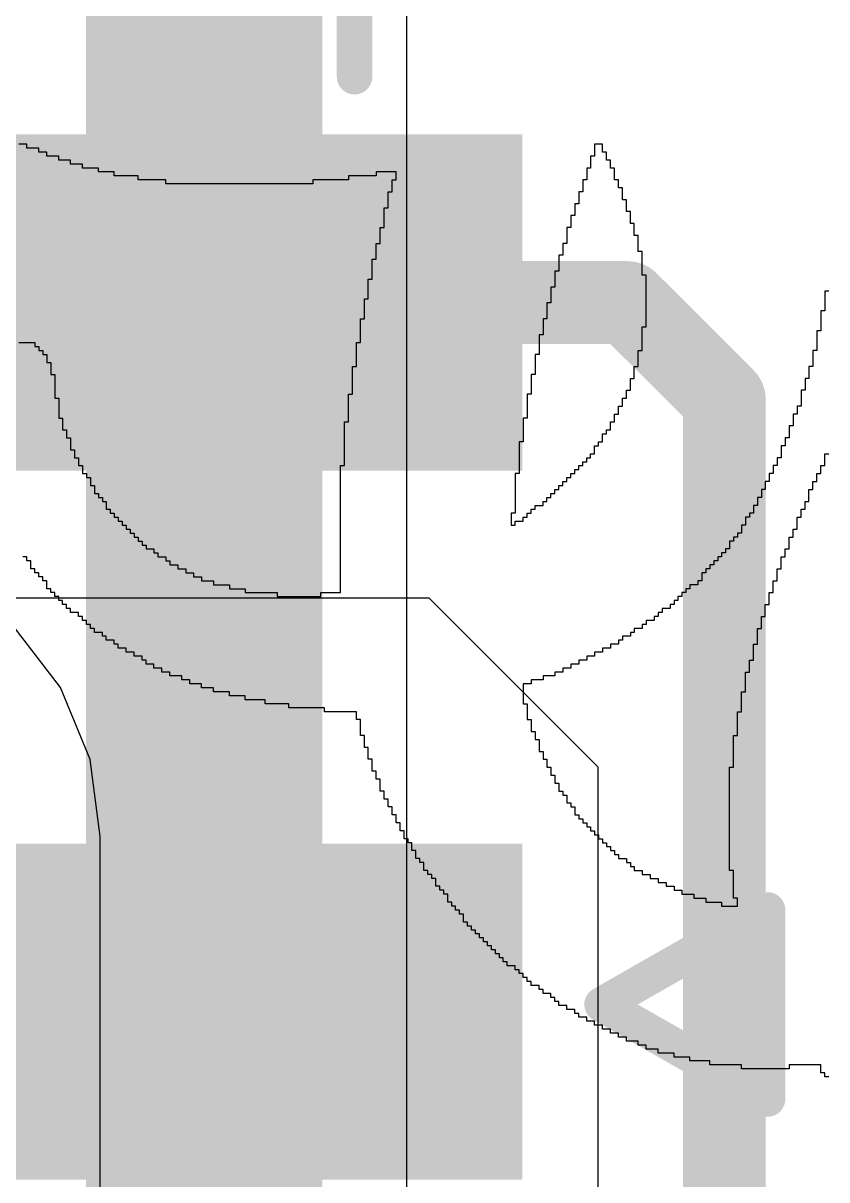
# Model space of a CAD drawing. Header units: inches. Extents: x 0 to 106, y 0 to 106.
# Drawn here: x 92.534 to 95.934, y 40.288 to 45.182 of the extents above; entities that cross this region are included whole.
import ezdxf

# ---------------------------------------------------------------- set-up
doc = ezdxf.new("R2010")
doc.units = ezdxf.units.IN
for name, color, linetype in [('Board Shape', 56, 'Continuous'), ('Bottom Layer', 5, 'Continuous'), ('Bottom Overlay', 54, 'Continuous'), ('Layer 2', 76, 'Continuous'), ('Mechanical 13', 56, 'Continuous'), ('Top Layer', 1, 'Continuous'), ('Top Overlay', 2, 'Continuous'), ('Top Paste', 8, 'Continuous'), ('Top Solder', 216, 'Continuous')]:
    doc.layers.add(name, color=color, linetype=linetype)

# ---------------------------------------------------------------- blocks, each defined once
blk = doc.blocks.new('MOLEX_430450418_258')
at = {"layer": 'Top Layer'}
for points in [[(-2.1349, -3.4299), (-0.8649, -3.4299), (-0.8649, -5.9699), (-2.1349, -5.9699)], [(0.8651, -3.4299), (2.1351, -3.4299), (2.1351, -5.9699), (0.8651, -5.9699)]]:
    blk.add_hatch(color=1, dxfattribs=at).paths.add_polyline_path(points)
at = {"layer": 'Top Paste'}
for points in [[(-2.1349, -3.4299), (-0.8649, -3.4299), (-0.8649, -5.9699), (-2.1349, -5.9699)], [(0.8651, -3.4299), (2.1351, -3.4299), (2.1351, -5.9699), (0.8651, -5.9699)]]:
    blk.add_hatch(color=8, dxfattribs=at).paths.add_polyline_path(points)
at = {"layer": 'Top Solder'}
for points in [[(-2.2111, -3.3537), (-0.7887, -3.3537), (-0.7887, -6.0461), (-2.2111, -6.0461)], [(0.7889, -3.3537), (2.2113, -3.3537), (2.2113, -6.0461), (0.7889, -6.0461)]]:
    blk.add_hatch(color=216, dxfattribs=at).paths.add_polyline_path(points)
at = {"layer": 'Mechanical 13'}
for points in [[(1.47, -3.017, 0.127, 0.127, 0), (1.07, -2.317, 0.127, 0.127, 0)], [(1.87, -2.317, 0.127, 0.127, 0), (1.07, -2.317, 0.127, 0.127, 0)], [(1.47, -3.017, 0.127, 0.127, 0), (1.87, -2.317, 0.127, 0.127, 0)]]:
    blk.add_lwpolyline(points, format="xyseb", dxfattribs=at)
for points in [[(1.0383, -2.317, 0.0635, 0.0635, 1), (1.1018, -2.317, 0.0635, 0.0635, 1)], [(1.0383, -2.317, 0.0635, 0.0635, 1), (1.1018, -2.317, 0.0635, 0.0635, 1)], [(1.8383, -2.317, 0.0635, 0.0635, 1), (1.9018, -2.317, 0.0635, 0.0635, 1)], [(1.8383, -2.317, 0.0635, 0.0635, 1), (1.9018, -2.317, 0.0635, 0.0635, 1)], [(1.4382, -3.017, 0.0635, 0.0635, 1), (1.5017, -3.017, 0.0635, 0.0635, 1)], [(1.4382, -3.017, 0.0635, 0.0635, 1), (1.5017, -3.017, 0.0635, 0.0635, 1)]]:
    blk.add_lwpolyline(points, format="xyseb", close=True, dxfattribs=at)
at = {"layer": 'Top Overlay'}
for points in [[(1.47, -3.017, 0.15, 0.15, 0), (1.07, -2.317, 0.15, 0.15, 0)], [(1.87, -2.317, 0.15, 0.15, 0), (1.07, -2.317, 0.15, 0.15, 0)], [(1.47, -3.017, 0.15, 0.15, 0), (1.87, -2.317, 0.15, 0.15, 0)], [(-2.4549, -4.064, 0.15, 0.15, 0), (-5.207, -4.064, 0.15, 0.15, 0)]]:
    blk.add_lwpolyline(points, format="xyseb", dxfattribs=at)
for points in [[(1.0325, -2.317, 0.075, 0.075, 1), (1.1075, -2.317, 0.075, 0.075, 1)], [(1.0325, -2.317, 0.075, 0.075, 1), (1.1075, -2.317, 0.075, 0.075, 1)], [(1.8325, -2.317, 0.075, 0.075, 1), (1.9075, -2.317, 0.075, 0.075, 1)], [(1.8325, -2.317, 0.075, 0.075, 1), (1.9075, -2.317, 0.075, 0.075, 1)], [(1.4325, -3.017, 0.075, 0.075, 1), (1.5075, -3.017, 0.075, 0.075, 1)], [(1.4325, -3.017, 0.075, 0.075, 1), (1.5075, -3.017, 0.075, 0.075, 1)], [(-2.4924, -4.064, 0.075, 0.075, 1), (-2.4174, -4.064, 0.075, 0.075, 1)]]:
    blk.add_lwpolyline(points, format="xyseb", close=True, dxfattribs=at)

msp = doc.modelspace()

# ---------------------------------------------------------------- linework, layer by layer
at = {"layer": 'Board Shape'}
msp.add_lwpolyline([(68.1255, 103.7959, 0.2, 0.2, -0.680616), (76.6144, 5.5515, 0.2, 0.2, 0)], format="xyseb", dxfattribs=at)
at = {"layer": 'Bottom Layer'}
for p, q in [((92.6919, 42.3709), (92.4916, 42.632)), ((92.8179, 42.0668), (92.6919, 42.3709)), ((92.8608, 41.7405), (92.8179, 42.0668)), ((92.8608, 29.9261), (92.8608, 41.7405))]:
    msp.add_line(p, q, dxfattribs=at)
at = {"layer": 'Bottom Overlay'}
for p, q in [((92.5504, 44.6698), (92.5168, 44.6698)), ((92.5504, 44.653), (92.5504, 44.6698)), ((92.6007, 44.653), (92.5504, 44.653)), ((92.6007, 44.6362), (92.6007, 44.653)), ((92.6343, 44.6362), (92.6007, 44.6362)), ((92.6343, 44.6194), (92.6343, 44.6362)), ((94.9851, 44.6698), (94.9515, 44.6698)), ((94.9515, 44.6698), (94.9515, 44.6194)), ((94.9851, 44.6362), (94.9851, 44.6698)), ((95.0019, 44.6362), (94.9851, 44.6362)), ((95.0019, 44.6026), (95.0019, 44.6362)), ((92.6847, 44.6194), (92.6343, 44.6194)), ((92.6847, 44.6026), (92.6847, 44.6194)), ((92.7351, 44.6026), (92.6847, 44.6026)), ((92.7351, 44.5858), (92.7351, 44.6026)), ((92.7854, 44.5858), (92.7351, 44.5858)), ((92.7854, 44.569), (92.7854, 44.5858)), ((94.9515, 44.6194), (94.9347, 44.6194)), ((94.9347, 44.6194), (94.9347, 44.569)), ((95.0187, 44.6026), (95.0019, 44.6026)), ((95.0187, 44.569), (95.0187, 44.6026)), ((92.8526, 44.569), (92.7854, 44.569)), ((92.8526, 44.5522), (92.8526, 44.569)), ((92.9198, 44.5522), (92.8526, 44.5522)), ((92.9198, 44.5354), (92.9198, 44.5522)), ((93.0205, 44.5354), (92.9198, 44.5354)), ((93.0205, 44.5187), (93.0205, 44.5354)), ((94.028, 44.5354), (93.9104, 44.5354)), ((93.9104, 44.5354), (93.9104, 44.5187)), ((94.1119, 44.5522), (94.028, 44.5522)), ((94.028, 44.5522), (94.028, 44.5354)), ((94.1119, 44.5187), (94.1119, 44.5522)), ((94.9347, 44.569), (94.9179, 44.569)), ((94.9179, 44.569), (94.9179, 44.5187)), ((95.0354, 44.569), (95.0187, 44.569)), ((95.0354, 44.5187), (95.0354, 44.569)), ((93.1381, 44.5187), (93.0205, 44.5187)), ((93.1381, 44.5019), (93.1381, 44.5187)), ((93.7593, 44.5019), (93.1381, 44.5019)), ((93.9104, 44.5187), (93.7593, 44.5187)), ((93.7593, 44.5187), (93.7593, 44.5019)), ((94.0951, 44.4683), (94.0951, 44.5187)), ((94.0951, 44.5187), (94.1119, 44.5187)), ((94.9179, 44.5187), (94.9011, 44.5187)), ((94.9011, 44.5187), (94.9011, 44.4683)), ((95.0522, 44.5187), (95.0354, 44.5187)), ((95.0522, 44.4851), (95.0522, 44.5187)), ((94.0784, 44.4011), (94.0784, 44.4683)), ((94.0784, 44.4683), (94.0951, 44.4683)), ((94.9011, 44.4683), (94.8843, 44.4683)), ((94.8843, 44.4683), (94.8843, 44.4179)), ((95.069, 44.4851), (95.0522, 44.4851)), ((95.069, 44.4347), (95.069, 44.4851)), ((94.0616, 44.3172), (94.0616, 44.4011)), ((94.0616, 44.4011), (94.0784, 44.4011)), ((94.8843, 44.4179), (94.8675, 44.4179)), ((94.8675, 44.4179), (94.8675, 44.3675)), ((95.0858, 44.4347), (95.069, 44.4347)), ((95.0858, 44.3843), (95.0858, 44.4347)), ((94.8675, 44.3675), (94.8507, 44.3675)), ((94.8507, 44.3675), (94.8507, 44.3172)), ((95.1026, 44.3843), (95.0858, 44.3843)), ((95.1026, 44.334), (95.1026, 44.3843)), ((94.0448, 44.25), (94.0448, 44.3172)), ((94.0448, 44.3172), (94.0616, 44.3172)), ((94.8507, 44.3172), (94.834, 44.3172)), ((94.834, 44.3172), (94.834, 44.25)), ((95.1194, 44.334), (95.1026, 44.334)), ((95.1194, 44.2836), (95.1194, 44.334)), ((94.028, 44.1828), (94.028, 44.25)), ((94.028, 44.25), (94.0448, 44.25)), ((94.834, 44.25), (94.8172, 44.25)), ((94.8172, 44.25), (94.8172, 44.1996)), ((95.1362, 44.2836), (95.1194, 44.2836)), ((95.1362, 44.2164), (95.1362, 44.2836)), ((94.8172, 44.1996), (94.8004, 44.1996)), ((94.8004, 44.1996), (94.8004, 44.1325)), ((95.153, 44.2164), (95.1362, 44.2164)), ((95.153, 44.1157), (95.153, 44.2164)), ((94.0112, 44.0989), (94.0112, 44.1828)), ((94.0112, 44.1828), (94.028, 44.1828)), ((93.9944, 44.0149), (93.9944, 44.0989)), ((93.9944, 44.0989), (94.0112, 44.0989)), ((94.8004, 44.1325), (94.7836, 44.1325)), ((94.7836, 44.1325), (94.7836, 44.0653)), ((95.1698, 44.1157), (95.153, 44.1157)), ((95.1698, 43.8974), (95.1698, 44.1157)), ((94.7836, 44.0653), (94.7668, 44.0653)), ((94.7668, 44.0653), (94.7668, 43.9981)), ((95.9422, 44.0485), (95.9254, 44.0485)), ((95.9254, 44.0485), (95.9254, 43.9646)), ((93.9776, 43.931), (93.9776, 44.0149)), ((93.9776, 44.0149), (93.9944, 44.0149)), ((94.7668, 43.9981), (94.75, 43.9981)), ((94.75, 43.9981), (94.75, 43.931)), ((95.9254, 43.9646), (95.9086, 43.9646)), ((95.9086, 43.9646), (95.9086, 43.8806)), ((93.9608, 43.8302), (93.9608, 43.931)), ((93.9608, 43.931), (93.9776, 43.931)), ((94.75, 43.931), (94.7332, 43.931)), ((94.7332, 43.931), (94.7332, 43.8638)), ((94.7332, 43.8638), (94.7164, 43.8638)), ((94.7164, 43.8638), (94.7164, 43.7966)), ((95.153, 43.7966), (95.153, 43.8974)), ((95.153, 43.8974), (95.1698, 43.8974)), ((95.9086, 43.8806), (95.8918, 43.8806)), ((95.8918, 43.8806), (95.8918, 43.7966)), ((92.5168, 43.8302), (92.584, 43.8302)), ((92.584, 43.8302), (92.584, 43.8134)), ((92.584, 43.8134), (92.6007, 43.8134)), ((92.6007, 43.8134), (92.6007, 43.7966)), ((93.944, 43.7295), (93.944, 43.8302)), ((93.944, 43.8302), (93.9608, 43.8302)), ((92.6007, 43.7966), (92.6175, 43.7966)), ((92.6175, 43.7966), (92.6175, 43.7799)), ((92.6175, 43.7799), (92.6343, 43.7799)), ((92.6343, 43.7799), (92.6343, 43.7463)), ((94.7164, 43.7799), (94.6996, 43.7799)), ((94.6996, 43.7799), (94.6996, 43.6959)), ((94.7164, 43.7966), (94.7164, 43.7799)), ((95.1362, 43.7295), (95.1362, 43.7966)), ((95.1362, 43.7966), (95.153, 43.7966)), ((95.8918, 43.7966), (95.875, 43.7966)), ((95.875, 43.7966), (95.875, 43.7295)), ((92.6343, 43.7463), (92.6511, 43.7463)), ((92.6511, 43.7463), (92.6511, 43.6959)), ((93.9272, 43.6119), (93.9272, 43.7295)), ((93.9272, 43.7295), (93.944, 43.7295)), ((95.1194, 43.6791), (95.1194, 43.7295)), ((95.1194, 43.7295), (95.1362, 43.7295)), ((95.875, 43.7295), (95.8582, 43.7295)), ((95.8582, 43.7295), (95.8582, 43.6791)), ((92.6511, 43.6959), (92.6679, 43.6959)), ((92.6679, 43.6959), (92.6679, 43.5952)), ((94.6996, 43.6959), (94.6828, 43.6959)), ((94.6828, 43.6959), (94.6828, 43.6119)), ((95.1026, 43.6287), (95.1026, 43.6791)), ((95.1026, 43.6791), (95.1194, 43.6791)), ((95.8582, 43.6791), (95.8414, 43.6791)), ((95.8414, 43.6791), (95.8414, 43.6287)), ((93.9104, 43.4944), (93.9104, 43.6119)), ((93.9104, 43.6119), (93.9272, 43.6119)), ((94.6828, 43.6119), (94.666, 43.6119)), ((94.666, 43.6119), (94.666, 43.5112)), ((95.0858, 43.5952), (95.0858, 43.6287)), ((95.0858, 43.6287), (95.1026, 43.6287)), ((95.8414, 43.6287), (95.8246, 43.6287)), ((95.8246, 43.6287), (95.8246, 43.5616)), ((92.6679, 43.5952), (92.6847, 43.5952)), ((92.6847, 43.5952), (92.6847, 43.5112)), ((95.0522, 43.528), (95.0522, 43.5616)), ((95.0522, 43.5616), (95.069, 43.5616)), ((95.069, 43.5616), (95.069, 43.5952)), ((95.069, 43.5952), (95.0858, 43.5952)), ((95.8246, 43.5616), (95.8078, 43.5616)), ((95.8078, 43.5616), (95.8078, 43.528)), ((92.6847, 43.5112), (92.7015, 43.5112)), ((92.7015, 43.5112), (92.7015, 43.4608)), ((94.666, 43.5112), (94.6493, 43.5112)), ((94.6493, 43.5112), (94.6493, 43.4104)), ((95.0354, 43.4944), (95.0354, 43.528)), ((95.0354, 43.528), (95.0522, 43.528)), ((95.8078, 43.528), (95.791, 43.528)), ((95.791, 43.528), (95.791, 43.4776)), ((92.7015, 43.4608), (92.7183, 43.4608)), ((92.7183, 43.4608), (92.7183, 43.4272)), ((93.8937, 43.3097), (93.8937, 43.4944)), ((93.8937, 43.4944), (93.9104, 43.4944)), ((95.0019, 43.444), (95.0019, 43.4608)), ((95.0019, 43.4608), (95.0187, 43.4608)), ((95.0187, 43.4608), (95.0187, 43.4944)), ((95.0187, 43.4944), (95.0354, 43.4944)), ((95.791, 43.4776), (95.7743, 43.4776)), ((95.7743, 43.4776), (95.7743, 43.4272)), ((92.7183, 43.4272), (92.7351, 43.4272)), ((92.7351, 43.4272), (92.7351, 43.3769)), ((94.6493, 43.4104), (94.6325, 43.4104)), ((94.6325, 43.4104), (94.6325, 43.2761)), ((94.9683, 43.3937), (94.9683, 43.4104)), ((94.9683, 43.4104), (94.9851, 43.4104)), ((94.9851, 43.4104), (94.9851, 43.444)), ((94.9851, 43.444), (95.0019, 43.444)), ((95.7743, 43.4272), (95.7575, 43.4272)), ((95.7575, 43.4272), (95.7575, 43.3937)), ((92.7351, 43.3769), (92.7519, 43.3769)), ((92.7519, 43.3769), (92.7519, 43.3433)), ((94.9347, 43.3433), (94.9347, 43.3601)), ((94.9347, 43.3601), (94.9515, 43.3601)), ((94.9515, 43.3601), (94.9515, 43.3937)), ((94.9515, 43.3937), (94.9683, 43.3937)), ((95.7575, 43.3937), (95.7407, 43.3937)), ((95.7407, 43.3937), (95.7407, 43.3433)), ((95.9254, 43.3097), (95.9254, 43.3601)), ((95.9254, 43.3601), (95.9422, 43.3601)), ((92.7519, 43.3433), (92.7687, 43.3433)), ((92.7687, 43.3433), (92.7687, 43.3097)), ((94.9011, 43.3097), (94.9011, 43.3265)), ((94.9011, 43.3265), (94.9179, 43.3265)), ((94.9179, 43.3265), (94.9179, 43.3433)), ((94.9179, 43.3433), (94.9347, 43.3433)), ((95.7407, 43.3433), (95.7239, 43.3433)), ((95.7239, 43.3433), (95.7239, 43.3097)), ((92.7687, 43.3097), (92.7854, 43.3097)), ((92.7854, 43.3097), (92.7854, 43.2761)), ((92.7854, 43.2761), (92.8022, 43.2761)), ((92.8022, 43.2761), (92.8022, 43.2593)), ((93.8769, 42.7724), (93.8769, 43.3097)), ((93.8769, 43.3097), (93.8937, 43.3097)), ((94.6325, 43.2761), (94.6157, 43.2761)), ((94.6157, 43.2761), (94.6157, 43.1082)), ((94.8507, 43.2593), (94.8507, 43.2761)), ((94.8507, 43.2761), (94.8675, 43.2761)), ((94.8675, 43.2761), (94.8675, 43.2929)), ((94.8675, 43.2929), (94.8843, 43.2929)), ((94.8843, 43.2929), (94.8843, 43.3097)), ((94.8843, 43.3097), (94.9011, 43.3097)), ((95.7071, 43.2761), (95.6903, 43.2761)), ((95.6903, 43.2761), (95.6903, 43.2425)), ((95.7239, 43.3097), (95.7071, 43.3097)), ((95.7071, 43.3097), (95.7071, 43.2761)), ((95.8918, 43.2425), (95.8918, 43.2761)), ((95.8918, 43.2761), (95.9086, 43.2761)), ((95.9086, 43.2761), (95.9086, 43.3097)), ((95.9086, 43.3097), (95.9254, 43.3097)), ((92.8022, 43.2593), (92.819, 43.2593)), ((92.819, 43.2593), (92.819, 43.2257)), ((92.819, 43.2257), (92.8358, 43.2257)), ((92.8358, 43.2257), (92.8358, 43.1922)), ((94.8004, 43.209), (94.8004, 43.2257)), ((94.8004, 43.2257), (94.8172, 43.2257)), ((94.8172, 43.2257), (94.8172, 43.2425)), ((94.8172, 43.2425), (94.834, 43.2425)), ((94.834, 43.2425), (94.834, 43.2593)), ((94.834, 43.2593), (94.8507, 43.2593)), ((95.6903, 43.2425), (95.6735, 43.2425)), ((95.6735, 43.2425), (95.6735, 43.209)), ((95.875, 43.209), (95.875, 43.2425)), ((95.875, 43.2425), (95.8918, 43.2425)), ((92.8358, 43.1922), (92.8526, 43.1922)), ((92.8526, 43.1922), (92.8526, 43.1754)), ((92.8526, 43.1754), (92.8694, 43.1754)), ((92.8694, 43.1754), (92.8694, 43.1586)), ((94.75, 43.1586), (94.75, 43.1754)), ((94.75, 43.1754), (94.7668, 43.1754)), ((94.7668, 43.1754), (94.7668, 43.1922)), ((94.7668, 43.1922), (94.7836, 43.1922)), ((94.7836, 43.1922), (94.7836, 43.209)), ((94.7836, 43.209), (94.8004, 43.209)), ((95.6567, 43.1754), (95.6399, 43.1754)), ((95.6399, 43.1754), (95.6399, 43.1418)), ((95.6735, 43.209), (95.6567, 43.209)), ((95.6567, 43.209), (95.6567, 43.1754)), ((95.8582, 43.1586), (95.8582, 43.209)), ((95.8582, 43.209), (95.875, 43.209)), ((92.8694, 43.1586), (92.8862, 43.1586)), ((92.8862, 43.1586), (92.8862, 43.125)), ((92.8862, 43.125), (92.903, 43.125)), ((92.903, 43.125), (92.903, 43.1082)), ((94.6828, 43.1082), (94.6828, 43.125)), ((94.6828, 43.125), (94.6996, 43.125)), ((94.6996, 43.125), (94.6996, 43.1418)), ((94.6996, 43.1418), (94.7332, 43.1418)), ((94.7332, 43.1418), (94.7332, 43.1586)), ((94.7332, 43.1586), (94.75, 43.1586)), ((95.6399, 43.1418), (95.6231, 43.1418)), ((95.6231, 43.1418), (95.6231, 43.1082)), ((95.8246, 43.0914), (95.8246, 43.125)), ((95.8246, 43.125), (95.8414, 43.125)), ((95.8414, 43.125), (95.8414, 43.1586)), ((95.8414, 43.1586), (95.8582, 43.1586)), ((92.903, 43.1082), (92.9198, 43.1082)), ((92.9198, 43.1082), (92.9198, 43.0914)), ((92.9198, 43.0914), (92.9366, 43.0914)), ((92.9366, 43.0914), (92.9366, 43.0746)), ((92.9366, 43.0746), (92.9534, 43.0746)), ((92.9534, 43.0746), (92.9534, 43.0578)), ((94.6157, 43.1082), (94.5989, 43.1082)), ((94.5989, 43.1082), (94.5989, 43.0578)), ((94.6157, 43.0578), (94.6157, 43.0746)), ((94.6157, 43.0746), (94.6493, 43.0746)), ((94.6493, 43.0746), (94.6493, 43.0914)), ((94.6493, 43.0914), (94.666, 43.0914)), ((94.666, 43.0914), (94.666, 43.1082)), ((94.666, 43.1082), (94.6828, 43.1082)), ((95.6063, 43.0914), (95.5896, 43.0914)), ((95.5896, 43.0914), (95.5896, 43.0578)), ((95.6231, 43.1082), (95.6063, 43.1082)), ((95.6063, 43.1082), (95.6063, 43.0914)), ((95.8078, 43.041), (95.8078, 43.0914)), ((95.8078, 43.0914), (95.8246, 43.0914)), ((92.9534, 43.0578), (92.9701, 43.0578)), ((92.9701, 43.0578), (92.9701, 43.041)), ((92.9701, 43.041), (92.9869, 43.041)), ((92.9869, 43.041), (92.9869, 43.0243)), ((92.9869, 43.0243), (93.0037, 43.0243)), ((93.0037, 43.0243), (93.0037, 43.0075)), ((94.5989, 43.0578), (94.6157, 43.0578)), ((95.5728, 43.0243), (95.556, 43.0243)), ((95.556, 43.0243), (95.556, 43.0075)), ((95.5896, 43.0578), (95.5728, 43.0578)), ((95.5728, 43.0578), (95.5728, 43.0243)), ((95.791, 43.0075), (95.791, 43.041)), ((95.791, 43.041), (95.8078, 43.041)), ((93.0037, 43.0075), (93.0205, 43.0075)), ((93.0205, 43.0075), (93.0205, 42.9907)), ((93.0205, 42.9907), (93.0373, 42.9907)), ((93.0373, 42.9907), (93.0373, 42.9739)), ((93.0373, 42.9739), (93.0541, 42.9739)), ((93.0541, 42.9739), (93.0541, 42.9571)), ((95.5392, 42.9907), (95.5224, 42.9907)), ((95.5224, 42.9907), (95.5224, 42.9571)), ((95.556, 43.0075), (95.5392, 43.0075)), ((95.5392, 43.0075), (95.5392, 42.9907)), ((95.7743, 42.9571), (95.7743, 43.0075)), ((95.7743, 43.0075), (95.791, 43.0075)), ((92.5504, 42.9235), (92.5336, 42.9235)), ((92.5504, 42.9067), (92.5504, 42.9235)), ((93.0541, 42.9571), (93.0877, 42.9571)), ((93.0877, 42.9571), (93.0877, 42.9403)), ((93.0877, 42.9403), (93.1045, 42.9403)), ((93.1045, 42.9403), (93.1045, 42.9235)), ((93.1045, 42.9235), (93.1381, 42.9235)), ((93.1381, 42.9235), (93.1381, 42.9067)), ((95.4888, 42.9235), (95.472, 42.9235)), ((95.472, 42.9235), (95.472, 42.9067)), ((95.5056, 42.9403), (95.4888, 42.9403)), ((95.4888, 42.9403), (95.4888, 42.9235)), ((95.5224, 42.9571), (95.5056, 42.9571)), ((95.5056, 42.9571), (95.5056, 42.9403)), ((95.7407, 42.8731), (95.7407, 42.9235)), ((95.7407, 42.9235), (95.7575, 42.9235)), ((95.7575, 42.9235), (95.7575, 42.9571)), ((95.7575, 42.9571), (95.7743, 42.9571)), ((92.5672, 42.9067), (92.5504, 42.9067)), ((92.5672, 42.8731), (92.5672, 42.9067)), ((92.584, 42.8731), (92.5672, 42.8731)), ((92.584, 42.8563), (92.584, 42.8731)), ((93.1381, 42.9067), (93.1549, 42.9067)), ((93.1549, 42.9067), (93.1549, 42.8899)), ((93.1549, 42.8899), (93.1884, 42.8899)), ((93.1884, 42.8899), (93.1884, 42.8731)), ((93.1884, 42.8731), (93.222, 42.8731)), ((93.222, 42.8731), (93.222, 42.8563)), ((95.4384, 42.8731), (95.4216, 42.8731)), ((95.4216, 42.8731), (95.4216, 42.8563)), ((95.4552, 42.8899), (95.4384, 42.8899)), ((95.4384, 42.8899), (95.4384, 42.8731)), ((95.472, 42.9067), (95.4552, 42.9067)), ((95.4552, 42.9067), (95.4552, 42.8899)), ((95.7239, 42.8228), (95.7239, 42.8731)), ((95.7239, 42.8731), (95.7407, 42.8731)), ((92.6007, 42.8563), (92.584, 42.8563)), ((92.6007, 42.8396), (92.6007, 42.8563)), ((92.6175, 42.8396), (92.6007, 42.8396)), ((92.6175, 42.8228), (92.6175, 42.8396)), ((92.6343, 42.8228), (92.6175, 42.8228)), ((92.6343, 42.7892), (92.6343, 42.8228)), ((93.222, 42.8563), (93.2556, 42.8563)), ((93.2556, 42.8563), (93.2556, 42.8396)), ((93.2556, 42.8396), (93.2892, 42.8396)), ((93.2892, 42.8396), (93.2892, 42.8228)), ((93.2892, 42.8228), (93.3396, 42.8228)), ((93.3396, 42.8228), (93.3396, 42.806)), ((95.4048, 42.8228), (95.3881, 42.8228)), ((95.3881, 42.8228), (95.3881, 42.806)), ((95.4216, 42.8563), (95.4048, 42.8563)), ((95.4048, 42.8563), (95.4048, 42.8228)), ((95.7071, 42.7724), (95.7071, 42.8228)), ((95.7071, 42.8228), (95.7239, 42.8228)), ((92.6511, 42.7892), (92.6343, 42.7892)), ((92.6511, 42.7724), (92.6511, 42.7892)), ((93.3396, 42.806), (93.4067, 42.806)), ((93.4067, 42.806), (93.4067, 42.7892)), ((93.4067, 42.7892), (93.4739, 42.7892)), ((93.4739, 42.7892), (93.4739, 42.7724)), ((95.3545, 42.7892), (95.3377, 42.7892)), ((95.3377, 42.7892), (95.3377, 42.7724)), ((95.3881, 42.806), (95.3545, 42.806)), ((95.3545, 42.806), (95.3545, 42.7892)), ((92.6679, 42.7724), (92.6511, 42.7724)), ((92.6679, 42.7556), (92.6679, 42.7724)), ((92.6847, 42.7556), (92.6679, 42.7556)), ((92.6847, 42.7388), (92.6847, 42.7556)), ((92.7015, 42.7388), (92.6847, 42.7388)), ((92.7015, 42.722), (92.7015, 42.7388)), ((93.4739, 42.7724), (93.6082, 42.7724)), ((93.6082, 42.7724), (93.6082, 42.7556)), ((93.6082, 42.7556), (93.7929, 42.7556)), ((93.7929, 42.7556), (93.7929, 42.7724)), ((93.7929, 42.7724), (93.8769, 42.7724)), ((95.3041, 42.7388), (95.2873, 42.7388)), ((95.2873, 42.7388), (95.2873, 42.722)), ((95.3209, 42.7556), (95.3041, 42.7556)), ((95.3041, 42.7556), (95.3041, 42.7388)), ((95.3377, 42.7724), (95.3209, 42.7724)), ((95.3209, 42.7724), (95.3209, 42.7556)), ((95.6903, 42.722), (95.6903, 42.7724)), ((95.6903, 42.7724), (95.7071, 42.7724)), ((92.7183, 42.722), (92.7015, 42.722)), ((92.7183, 42.7052), (92.7183, 42.722)), ((92.7351, 42.7052), (92.7183, 42.7052)), ((92.7351, 42.6884), (92.7351, 42.7052)), ((92.7687, 42.6884), (92.7351, 42.6884)), ((92.7687, 42.6716), (92.7687, 42.6884)), ((95.2369, 42.6884), (95.2201, 42.6884)), ((95.2201, 42.6884), (95.2201, 42.6716)), ((95.2705, 42.7052), (95.2369, 42.7052)), ((95.2369, 42.7052), (95.2369, 42.6884)), ((95.2873, 42.722), (95.2705, 42.722)), ((95.2705, 42.722), (95.2705, 42.7052)), ((95.6735, 42.6716), (95.6735, 42.722)), ((95.6735, 42.722), (95.6903, 42.722)), ((92.7854, 42.6716), (92.7687, 42.6716)), ((92.7854, 42.6548), (92.7854, 42.6716)), ((92.8022, 42.6548), (92.7854, 42.6548)), ((92.8022, 42.6381), (92.8022, 42.6548)), ((92.819, 42.6381), (92.8022, 42.6381)), ((92.819, 42.6213), (92.819, 42.6381)), ((95.1698, 42.6381), (95.153, 42.6381)), ((95.153, 42.6381), (95.153, 42.6213)), ((95.2034, 42.6548), (95.1698, 42.6548)), ((95.1698, 42.6548), (95.1698, 42.6381)), ((95.2201, 42.6716), (95.2034, 42.6716)), ((95.2034, 42.6716), (95.2034, 42.6548)), ((95.6567, 42.6213), (95.6567, 42.6716)), ((95.6567, 42.6716), (95.6735, 42.6716)), ((92.8358, 42.6213), (92.819, 42.6213)), ((92.8358, 42.6045), (92.8358, 42.6213)), ((92.8694, 42.6045), (92.8358, 42.6045)), ((92.8694, 42.5877), (92.8694, 42.6045)), ((92.8862, 42.5877), (92.8694, 42.5877)), ((92.8862, 42.5709), (92.8862, 42.5877)), ((95.1026, 42.5877), (95.069, 42.5877)), ((95.069, 42.5877), (95.069, 42.5709)), ((95.1194, 42.6045), (95.1026, 42.6045)), ((95.1026, 42.6045), (95.1026, 42.5877)), ((95.153, 42.6213), (95.1194, 42.6213)), ((95.1194, 42.6213), (95.1194, 42.6045)), ((95.6399, 42.5541), (95.6399, 42.6213)), ((95.6399, 42.6213), (95.6567, 42.6213)), ((92.9198, 42.5709), (92.8862, 42.5709)), ((92.9198, 42.5541), (92.9198, 42.5709)), ((92.9366, 42.5541), (92.9198, 42.5541)), ((92.9366, 42.5373), (92.9366, 42.5541)), ((92.9701, 42.5373), (92.9366, 42.5373)), ((92.9701, 42.5205), (92.9701, 42.5373)), ((95.0187, 42.5373), (94.9851, 42.5373)), ((94.9851, 42.5373), (94.9851, 42.5205)), ((95.0522, 42.5541), (95.0187, 42.5541)), ((95.0187, 42.5541), (95.0187, 42.5373)), ((95.069, 42.5709), (95.0522, 42.5709)), ((95.0522, 42.5709), (95.0522, 42.5541)), ((95.6231, 42.4869), (95.6231, 42.5541)), ((95.6231, 42.5541), (95.6399, 42.5541)), ((93.0037, 42.5205), (92.9701, 42.5205)), ((93.0037, 42.5037), (93.0037, 42.5205)), ((93.0373, 42.5037), (93.0037, 42.5037)), ((93.0373, 42.4869), (93.0373, 42.5037)), ((93.0541, 42.4869), (93.0373, 42.4869)), ((93.0541, 42.4701), (93.0541, 42.4869)), ((94.9179, 42.4869), (94.8843, 42.4869)), ((94.8843, 42.4869), (94.8843, 42.4701)), ((94.9515, 42.5037), (94.9179, 42.5037)), ((94.9179, 42.5037), (94.9179, 42.4869)), ((94.9851, 42.5205), (94.9515, 42.5205)), ((94.9515, 42.5205), (94.9515, 42.5037)), ((95.6063, 42.4366), (95.6063, 42.4869)), ((95.6063, 42.4869), (95.6231, 42.4869)), ((93.0877, 42.4701), (93.0541, 42.4701)), ((93.0877, 42.4534), (93.0877, 42.4701)), ((93.1213, 42.4534), (93.0877, 42.4534)), ((93.1213, 42.4366), (93.1213, 42.4534)), ((93.1549, 42.4366), (93.1213, 42.4366)), ((93.1549, 42.4198), (93.1549, 42.4366)), ((94.8172, 42.4366), (94.7836, 42.4366)), ((94.7836, 42.4366), (94.7836, 42.4198)), ((94.8507, 42.4534), (94.8172, 42.4534)), ((94.8172, 42.4534), (94.8172, 42.4366)), ((94.8843, 42.4701), (94.8507, 42.4701)), ((94.8507, 42.4701), (94.8507, 42.4534)), ((95.5896, 42.3526), (95.5896, 42.4366)), ((95.5896, 42.4366), (95.6063, 42.4366)), ((93.2052, 42.4198), (93.1549, 42.4198)), ((93.2052, 42.403), (93.2052, 42.4198)), ((93.2388, 42.403), (93.2052, 42.403)), ((93.2388, 42.3862), (93.2388, 42.403)), ((93.2892, 42.3862), (93.2388, 42.3862)), ((93.2892, 42.3694), (93.2892, 42.3862)), ((94.6828, 42.3862), (94.6493, 42.3862)), ((94.6493, 42.3862), (94.6493, 42.3022)), ((94.7332, 42.403), (94.6828, 42.403)), ((94.6828, 42.403), (94.6828, 42.3862)), ((94.7836, 42.4198), (94.7332, 42.4198)), ((94.7332, 42.4198), (94.7332, 42.403)), ((93.3396, 42.3694), (93.2892, 42.3694)), ((93.3396, 42.3526), (93.3396, 42.3694)), ((93.4067, 42.3526), (93.3396, 42.3526)), ((93.4067, 42.3358), (93.4067, 42.3526)), ((93.4739, 42.3358), (93.4067, 42.3358)), ((93.4739, 42.319), (93.4739, 42.3358)), ((95.5728, 42.2687), (95.5728, 42.3526)), ((95.5728, 42.3526), (95.5896, 42.3526)), ((93.5578, 42.319), (93.4739, 42.319)), ((93.5578, 42.3022), (93.5578, 42.319)), ((93.6586, 42.3022), (93.5578, 42.3022)), ((93.6586, 42.2854), (93.6586, 42.3022)), ((93.8097, 42.2854), (93.6586, 42.2854)), ((93.8097, 42.2687), (93.8097, 42.2854)), ((94.6493, 42.3022), (94.666, 42.3022)), ((94.666, 42.3022), (94.666, 42.2351)), ((93.944, 42.2687), (93.8097, 42.2687)), ((93.944, 42.2351), (93.944, 42.2687)), ((93.9608, 42.2351), (93.944, 42.2351)), ((93.9608, 42.1679), (93.9608, 42.2351)), ((94.666, 42.2351), (94.6828, 42.2351)), ((94.6828, 42.2351), (94.6828, 42.1847)), ((95.556, 42.1679), (95.556, 42.2687)), ((95.556, 42.2687), (95.5728, 42.2687)), ((93.9776, 42.1679), (93.9608, 42.1679)), ((93.9776, 42.1175), (93.9776, 42.1679)), ((94.6828, 42.1847), (94.6996, 42.1847)), ((94.6996, 42.1847), (94.6996, 42.1511)), ((94.6996, 42.1511), (94.7164, 42.1511)), ((94.7164, 42.1511), (94.7164, 42.1007)), ((95.5392, 42.0336), (95.5392, 42.1679)), ((95.5392, 42.1679), (95.556, 42.1679)), ((93.9944, 42.1175), (93.9776, 42.1175)), ((93.9944, 42.0672), (93.9944, 42.1175)), ((94.7164, 42.1007), (94.7332, 42.1007)), ((94.7332, 42.1007), (94.7332, 42.0672)), ((94.0112, 42.0672), (93.9944, 42.0672)), ((94.0112, 42.0168), (94.0112, 42.0672)), ((94.7332, 42.0672), (94.75, 42.0672)), ((94.75, 42.0672), (94.75, 42.0336)), ((94.028, 42.0168), (94.0112, 42.0168)), ((94.028, 41.9832), (94.028, 42.0168)), ((94.75, 42.0336), (94.7668, 42.0336)), ((94.7668, 42.0336), (94.7668, 42)), ((94.7668, 42), (94.7836, 42)), ((94.7836, 42), (94.7836, 41.9664)), ((95.5224, 41.597), (95.5224, 42.0336)), ((95.5224, 42.0336), (95.5392, 42.0336)), ((94.0448, 41.9832), (94.028, 41.9832)), ((94.0448, 41.9328), (94.0448, 41.9832)), ((94.7836, 41.9664), (94.8004, 41.9664)), ((94.8004, 41.9664), (94.8004, 41.9496)), ((94.8004, 41.9496), (94.8004, 41.9328)), ((94.0616, 41.9328), (94.0448, 41.9328)), ((94.0616, 41.8993), (94.0616, 41.9328)), ((94.0784, 41.8993), (94.0616, 41.8993)), ((94.0784, 41.8657), (94.0784, 41.8993)), ((94.8004, 41.9328), (94.8172, 41.9328)), ((94.8172, 41.9328), (94.8172, 41.916)), ((94.8172, 41.916), (94.834, 41.916)), ((94.834, 41.916), (94.834, 41.8825)), ((94.0951, 41.8657), (94.0784, 41.8657)), ((94.0951, 41.8321), (94.0951, 41.8657)), ((94.834, 41.8825), (94.8507, 41.8825)), ((94.8507, 41.8825), (94.8507, 41.8657)), ((94.8507, 41.8657), (94.8675, 41.8657)), ((94.8675, 41.8657), (94.8675, 41.8321)), ((94.1119, 41.8321), (94.0951, 41.8321)), ((94.1119, 41.7985), (94.1119, 41.8321)), ((94.1287, 41.7985), (94.1119, 41.7985)), ((94.1287, 41.7649), (94.1287, 41.7985)), ((94.8675, 41.8321), (94.8843, 41.8321)), ((94.8843, 41.8321), (94.8843, 41.8153)), ((94.8843, 41.8153), (94.9011, 41.8153)), ((94.9011, 41.8153), (94.9011, 41.7985)), ((94.9011, 41.7985), (94.9179, 41.7985)), ((94.9179, 41.7985), (94.9179, 41.7817)), ((94.1455, 41.7649), (94.1287, 41.7649)), ((94.1455, 41.7313), (94.1455, 41.7649)), ((94.9179, 41.7817), (94.9347, 41.7817)), ((94.9347, 41.7817), (94.9347, 41.7649)), ((94.9347, 41.7649), (94.9515, 41.7649)), ((94.9515, 41.7649), (94.9515, 41.7481)), ((94.9515, 41.7481), (94.9683, 41.7481)), ((94.9683, 41.7481), (94.9683, 41.7313)), ((94.1623, 41.7313), (94.1455, 41.7313)), ((94.1623, 41.7146), (94.1623, 41.7313)), ((94.1791, 41.7146), (94.1623, 41.7146)), ((94.1791, 41.681), (94.1791, 41.7146)), ((94.9683, 41.7313), (94.9851, 41.7313)), ((94.9851, 41.7313), (94.9851, 41.7146)), ((94.9851, 41.7146), (95.0019, 41.7146)), ((95.0019, 41.7146), (95.0019, 41.6978)), ((95.0019, 41.6978), (95.0187, 41.6978)), ((95.0187, 41.6978), (95.0187, 41.681)), ((94.1959, 41.681), (94.1791, 41.681)), ((94.1959, 41.6474), (94.1959, 41.681)), ((94.2127, 41.6474), (94.1959, 41.6474)), ((94.2127, 41.6306), (94.2127, 41.6474)), ((95.0187, 41.681), (95.0354, 41.681)), ((95.0354, 41.681), (95.0354, 41.6642)), ((95.0354, 41.6642), (95.0522, 41.6642)), ((95.0522, 41.6642), (95.0522, 41.6474)), ((95.0522, 41.6474), (95.0858, 41.6474)), ((95.0858, 41.6474), (95.0858, 41.6306)), ((94.2295, 41.6306), (94.2127, 41.6306)), ((94.2295, 41.597), (94.2295, 41.6306)), ((95.0858, 41.6306), (95.1026, 41.6306)), ((95.1026, 41.6306), (95.1026, 41.6138)), ((95.1026, 41.6138), (95.1194, 41.6138)), ((95.1194, 41.6138), (95.1194, 41.597)), ((94.2463, 41.597), (94.2295, 41.597)), ((94.2463, 41.5802), (94.2463, 41.597)), ((94.2631, 41.5802), (94.2463, 41.5802)), ((94.2631, 41.5634), (94.2631, 41.5802)), ((94.2798, 41.5634), (94.2631, 41.5634)), ((94.2798, 41.5299), (94.2798, 41.5634)), ((95.1194, 41.597), (95.153, 41.597)), ((95.153, 41.597), (95.153, 41.5802)), ((95.153, 41.5802), (95.1866, 41.5802)), ((95.1866, 41.5802), (95.1866, 41.5634)), ((95.1866, 41.5634), (95.2201, 41.5634)), ((95.2201, 41.5634), (95.2201, 41.5466)), ((95.5392, 41.597), (95.5224, 41.597)), ((95.5392, 41.4795), (95.5392, 41.597)), ((94.2966, 41.5299), (94.2798, 41.5299)), ((94.2966, 41.5131), (94.2966, 41.5299)), ((94.3134, 41.5131), (94.2966, 41.5131)), ((94.3134, 41.4963), (94.3134, 41.5131)), ((95.2201, 41.5466), (95.2537, 41.5466)), ((95.2537, 41.5466), (95.2537, 41.5299)), ((95.2537, 41.5299), (95.2873, 41.5299)), ((95.2873, 41.5299), (95.2873, 41.5131)), ((95.2873, 41.5131), (95.3209, 41.5131)), ((95.3209, 41.5131), (95.3209, 41.4963)), ((94.3302, 41.4963), (94.3134, 41.4963)), ((94.3302, 41.4627), (94.3302, 41.4963)), ((94.347, 41.4627), (94.3302, 41.4627)), ((94.347, 41.4459), (94.347, 41.4627)), ((95.3209, 41.4963), (95.3713, 41.4963)), ((95.3713, 41.4963), (95.3713, 41.4795)), ((95.3713, 41.4795), (95.4216, 41.4795)), ((95.4216, 41.4795), (95.4216, 41.4627)), ((95.4216, 41.4627), (95.4888, 41.4627)), ((95.4888, 41.4627), (95.4888, 41.4459)), ((95.556, 41.4795), (95.5392, 41.4795)), ((95.556, 41.4459), (95.556, 41.4795)), ((94.3638, 41.4459), (94.347, 41.4459)), ((94.3638, 41.4291), (94.3638, 41.4459)), ((94.3806, 41.4291), (94.3638, 41.4291)), ((94.3806, 41.4123), (94.3806, 41.4291)), ((94.3974, 41.4123), (94.3806, 41.4123)), ((94.3974, 41.3787), (94.3974, 41.4123)), ((95.4888, 41.4459), (95.556, 41.4459)), ((94.4142, 41.3787), (94.3974, 41.3787)), ((94.4142, 41.3619), (94.4142, 41.3787)), ((94.431, 41.3619), (94.4142, 41.3619)), ((94.431, 41.3451), (94.431, 41.3619)), ((94.4478, 41.3451), (94.431, 41.3451)), ((94.4478, 41.3284), (94.4478, 41.3451)), ((94.4646, 41.3284), (94.4478, 41.3284)), ((94.4646, 41.3116), (94.4646, 41.3284)), ((94.4813, 41.3116), (94.4646, 41.3116)), ((94.4813, 41.2948), (94.4813, 41.3116)), ((94.4981, 41.2948), (94.4813, 41.2948)), ((94.4981, 41.278), (94.4981, 41.2948)), ((94.5149, 41.278), (94.4981, 41.278)), ((94.5149, 41.2612), (94.5149, 41.278)), ((94.5317, 41.2612), (94.5149, 41.2612)), ((94.5317, 41.2444), (94.5317, 41.2612)), ((94.5485, 41.2444), (94.5317, 41.2444)), ((94.5485, 41.2276), (94.5485, 41.2444)), ((94.5653, 41.2276), (94.5485, 41.2276)), ((94.5653, 41.2108), (94.5653, 41.2276)), ((94.5821, 41.2108), (94.5653, 41.2108)), ((94.5821, 41.194), (94.5821, 41.2108)), ((94.6157, 41.194), (94.5821, 41.194)), ((94.6157, 41.1772), (94.6157, 41.194)), ((94.6325, 41.1772), (94.6157, 41.1772)), ((94.6325, 41.1604), (94.6325, 41.1772)), ((94.6493, 41.1604), (94.6325, 41.1604)), ((94.6493, 41.1437), (94.6493, 41.1604)), ((94.666, 41.1437), (94.6493, 41.1437)), ((94.666, 41.1269), (94.666, 41.1437)), ((94.6828, 41.1269), (94.666, 41.1269)), ((94.6828, 41.1101), (94.6828, 41.1269)), ((94.7164, 41.1101), (94.6828, 41.1101)), ((94.7164, 41.0933), (94.7164, 41.1101)), ((94.7332, 41.0933), (94.7164, 41.0933)), ((94.7332, 41.0765), (94.7332, 41.0933)), ((94.7668, 41.0765), (94.7332, 41.0765)), ((94.7668, 41.0597), (94.7668, 41.0765)), ((94.7836, 41.0597), (94.7668, 41.0597)), ((94.7836, 41.0429), (94.7836, 41.0597)), ((94.8004, 41.0429), (94.7836, 41.0429)), ((94.8004, 41.0261), (94.8004, 41.0429)), ((94.834, 41.0261), (94.8004, 41.0261)), ((94.834, 41.0093), (94.834, 41.0261)), ((94.8675, 41.0093), (94.834, 41.0093)), ((94.8675, 40.9925), (94.8675, 41.0093)), ((94.8843, 40.9925), (94.8675, 40.9925)), ((94.8843, 40.9757), (94.8843, 40.9925)), ((94.9179, 40.9757), (94.8843, 40.9757)), ((94.9179, 40.959), (94.9179, 40.9757)), ((94.9515, 40.959), (94.9179, 40.959)), ((94.9515, 40.9422), (94.9515, 40.959)), ((94.9851, 40.9422), (94.9515, 40.9422)), ((94.9851, 40.9254), (94.9851, 40.9422)), ((95.0187, 40.9254), (94.9851, 40.9254)), ((95.0187, 40.9086), (95.0187, 40.9254)), ((95.0522, 40.9086), (95.0187, 40.9086)), ((95.0522, 40.8918), (95.0522, 40.9086)), ((95.0858, 40.8918), (95.0522, 40.8918)), ((95.0858, 40.875), (95.0858, 40.8918)), ((95.1362, 40.875), (95.0858, 40.875)), ((95.1362, 40.8582), (95.1362, 40.875)), ((95.1698, 40.8582), (95.1362, 40.8582)), ((95.1698, 40.8414), (95.1698, 40.8582)), ((95.2201, 40.8414), (95.1698, 40.8414)), ((95.2201, 40.8246), (95.2201, 40.8414)), ((95.2873, 40.8246), (95.2201, 40.8246)), ((95.2873, 40.8078), (95.2873, 40.8246)), ((95.3545, 40.8078), (95.2873, 40.8078)), ((95.3545, 40.791), (95.3545, 40.8078)), ((95.4384, 40.791), (95.3545, 40.791)), ((95.4384, 40.7743), (95.4384, 40.791)), ((95.5728, 40.7743), (95.4384, 40.7743)), ((95.5728, 40.7575), (95.5728, 40.7743)), ((95.9086, 40.7743), (95.7743, 40.7743)), ((95.7743, 40.7743), (95.7743, 40.7575)), ((95.9086, 40.7407), (95.9086, 40.7743)), ((95.7743, 40.7575), (95.5728, 40.7575)), ((95.9254, 40.7407), (95.9086, 40.7407)), ((95.9254, 40.7239), (95.9254, 40.7407)), ((95.9422, 40.7239), (95.9254, 40.7239))]:
    msp.add_line(p, q, dxfattribs=at)
at = {"layer": 'Layer 2'}
msp.add_line((94.1573, 33.7357), (94.1573, 52.8495), dxfattribs=at)
msp.add_lwpolyline([(93.3, 23.6, 1, 1, 0), (93.3, 54, 1, 1, 0)], format="xyseb", dxfattribs=at)
at = {"layer": 'Top Layer'}
for p, q in [((91.945, 42.75), (94.25, 42.75)), ((94.25, 42.75), (94.9647, 42.0353)), ((94.9647, 42.0353), (94.9647, 39.9647))]:
    msp.add_line(p, q, dxfattribs=at)
for points in [[(93.3001, 43.9999, 0.35, 0.35, 0), (95.0899, 43.9999, 0.35, 0.35, 0)], [(95.0899, 43.9999, 0.35, 0.35, 0), (95.5, 43.5899, 0.35, 0.35, 0)], [(95.5, 38.25, 0.35, 0.35, 0), (95.5, 43.5899, 0.35, 0.35, 0)]]:
    msp.add_lwpolyline(points, format="xyseb", dxfattribs=at)
for points in [[(93.2126, 43.9999, 0.175, 0.175, 1), (93.3876, 43.9999, 0.175, 0.175, 1)], [(95.0024, 43.9999, 0.175, 0.175, 1), (95.1774, 43.9999, 0.175, 0.175, 1)], [(95.0024, 43.9999, 0.175, 0.175, 1), (95.1774, 43.9999, 0.175, 0.175, 1)], [(95.4125, 43.5899, 0.175, 0.175, 1), (95.5875, 43.5899, 0.175, 0.175, 1)], [(95.4125, 43.5899, 0.175, 0.175, 1), (95.5875, 43.5899, 0.175, 0.175, 1)]]:
    msp.add_lwpolyline(points, format="xyseb", close=True, dxfattribs=at)

# ---------------------------------------------------------------- block references
at = {"rotation": 270}
msp.add_blockref('MOLEX_430450418_258', (98, 42.5), dxfattribs=at)

doc.saveas('drawing.dxf')
